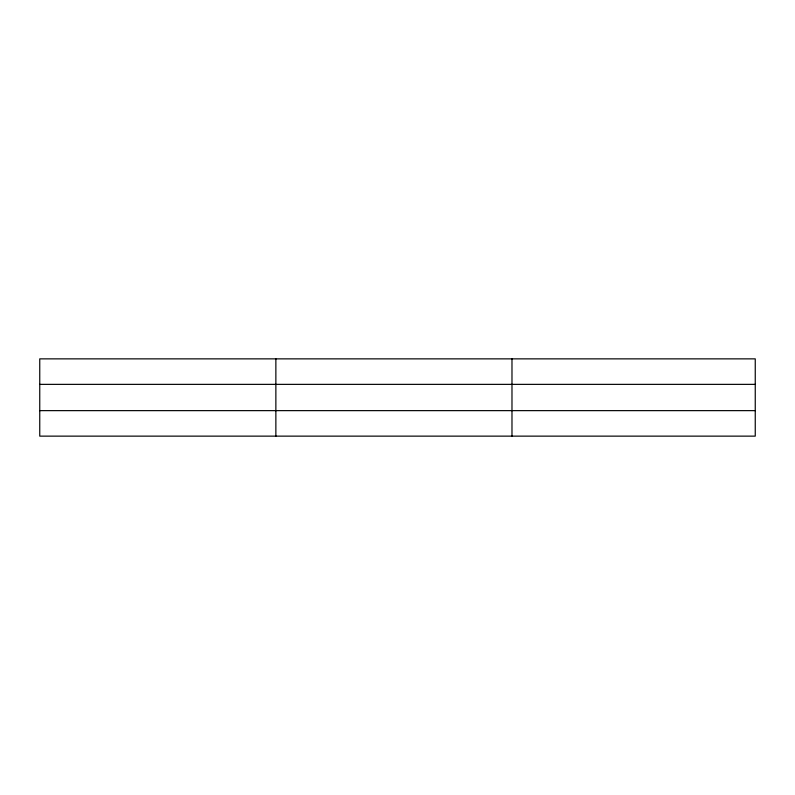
<?xml version="1.0" encoding="UTF-8"?>
<svg xmlns="http://www.w3.org/2000/svg" width="795" height="795" viewBox="0 0 795 795"><rect width="100%" height="100%" fill="white"/><g stroke="black" fill="none" stroke-linecap="round" stroke-linejoin="round"><path stroke-width="1.19" d="M275.865 436.137L275.865 358.863M511.98 436.137L511.98 358.863M755.25 384.363L755.25 358.863L39.75 358.863L39.75 436.137L755.25 436.137L755.25 384.363L39.75 384.363M39.75 410.637L755.25 410.637"/></g></svg>
